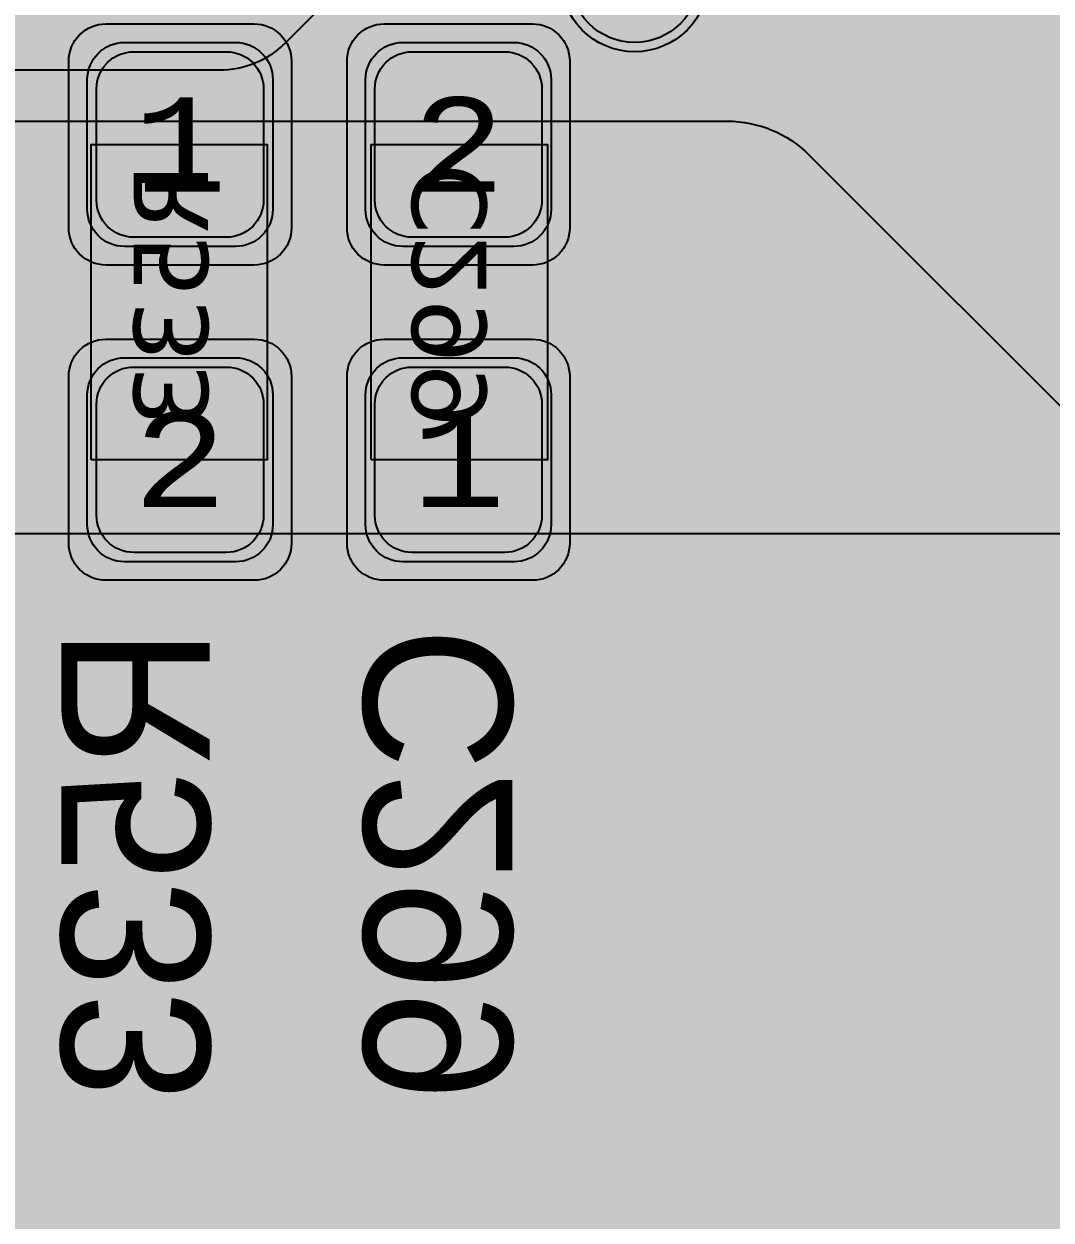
# Model space of a CAD drawing. Extents: x -28 to 199, y -61 to 255.
# Drawn here: x 62.41 to 67.94, y 54.8 to 61.25 of the extents above; entities that cross this region are included whole.
import ezdxf
from ezdxf.enums import TextEntityAlignment as Align

# ---------------------------------------------------------------- set-up
doc = ezdxf.new("R2010")
doc.units = 0
doc.header["$MEASUREMENT"] = 0
for name, color, linetype in [('ASSEMBLY_OUTLINES_BTM', 191, 'CONTINUOUS'), ('ASSEMBLY_PART_NUMBERS_BTM', 191, 'CONTINUOUS'), ('ASSEMBLY_REF_DES_BTM', 191, 'CONTINUOUS'), ('DRILL_DRAWING', 21, 'CONTINUOUS'), ('GENERATED_SILKSCREEN_BTM', 255, 'CONTINUOUS'), ('PART_PADS_SMD_BTM', 10, 'CONTINUOUS'), ('PIN_NUMBERS_BTM', 8, 'CONTINUOUS'), ('PIN_NUMBERS_TOP', 8, 'CONTINUOUS'), ('PLACEMENT_OUTLINES_BTM', 222, 'CONTINUOUS'), ('PLANE_DATA_LAYER_2', 230, 'CONTINUOUS'), ('PLANE_DATA_LAYER_TOP', 150, 'CONTINUOUS'), ('PLANE_SHAPES_LAYER_2', 230, 'CONTINUOUS'), ('PLANE_SHAPES_LAYER_3', 81, 'CONTINUOUS'), ('PLANE_SHAPES_LAYER_TOP', 150, 'CONTINUOUS'), ('SILKSCREEN_OUTLINES_BTM', 211, 'CONTINUOUS'), ('SILKSCREEN_REF_DES_BTM', 211, 'CONTINUOUS'), ('SOLDERMASK_PADS_BTM', 12, 'CONTINUOUS'), ('SOLDERPASTE_PADS_BTM', 12, 'CONTINUOUS'), ('TRACES_LAYER_2', 230, 'CONTINUOUS'), ('TRACES_LAYER_BOTTOM', 10, 'CONTINUOUS'), ('VIA_PADS_LAYER_2', 230, 'CONTINUOUS'), ('VIA_PADS_LAYER_3', 81, 'CONTINUOUS'), ('VIA_PADS_LAYER_BOTTOM', 10, 'CONTINUOUS'), ('VIA_PADS_LAYER_TOP', 150, 'CONTINUOUS')]:
    doc.layers.add(name, color=color, linetype=linetype)
doc.styles.add('COURIER_NEW', font='COUR.TTF')
doc.styles.add('VERDANA', font='verdana.TTF')
doc.styles.add('VERIBEST_GERBER_0', font='txt')

msp = doc.modelspace()

# ---------------------------------------------------------------- hatches: boundary and pattern name
at = {"layer": 'PLANE_DATA_LAYER_2'}
msp.add_hatch(color=256, dxfattribs=at).paths.add_polyline_path([(83.623216, 63.921199, 0.414213562373095), (83.547016, 63.997399), (74.814908, 63.997399, 0.1989133663344687), (74.761026, 63.975081), (72.833353, 62.047408, -0.1989122151386141), (72.4798, 61.900961), (64.601824, 61.900963, 0.1989133663344345), (64.547942, 61.878645), (63.815864, 61.146567, -0.1989122151386115), (63.462311, 61.00012), (56.5762, 61.00012, 0.414213562373095), (56.5, 60.92392), (56.5, 60.801796, 0.414213562373095), (56.5762, 60.725596), (66.199528, 60.725596, -0.1989122455870717), (66.641469, 60.542537), (69.858099, 57.325907, 0.4142189982607938), (69.965863, 57.325907), (73.123247, 60.483291, -0.1989122455870717), (73.565188, 60.66635), (79.750505, 60.66635, -0.1989126614135363), (80.192447, 60.483291), (80.344032, 60.331705, 0.578481323770186), (80.471584, 60.366113, -0.3448009126449015), (81.110251, 60.849919, 0.4188414878425305), (81.187653, 60.92611), (81.187653, 61.278032, -0.1989121882725143), (81.312133, 61.578552), (83.600898, 63.867317, 0.1989099556853499), (83.623216, 63.921198)], flags=0)
h = msp.add_hatch(color=256, dxfattribs=at)
h.paths.add_polyline_path([(68.996535, 56.388142, -0.198909955685367), (68.974217, 56.334261), (65.083059, 52.443103, 0.1989122455870717), (64.9, 52.001162), (64.9, 51.907297, -0.1989099556853841), (64.877682, 51.853416), (64.746584, 51.722318, -0.1989133663344686), (64.692702, 51.7), (64.598838, 51.7, 0.1989122455870717), (64.156897, 51.516941), (62.530124, 49.890168, 0.1989122455870709), (62.347065, 49.448227), (62.347065, 41.5762, -0.414213562373095), (62.270865, 41.5), (56.5762, 41.5, -0.414213562373095), (56.5, 41.5762), (56.5, 59.399396, -0.414213562373095), (56.5762, 59.475596), (65.909082, 59.475596, -0.1989133663344858), (65.962964, 59.453278), (68.974217, 56.442025, -0.198909955685367), (68.996535, 56.388144)], flags=0)
h.paths.add_polyline_path([(57.971394, 45.452465, 2.328275088944056), (57.028606, 45.452465, -0.3990829773542933), (57.028606, 45.347535, 0.4663134345691333), (57.141131, 44.358047, -0.5212530212102967), (57.144242, 44.233153, 0.2383939349331185), (56.9, 43.750001), (56.9, 43.75, 0.9999999999999999), (58.1, 43.75), (58.1, 43.750001, 0.2383939349331185), (57.855758, 44.233153, -0.5212531915332425), (57.858869, 44.358047, 0.4663134345691335), (57.971394, 45.347535, -0.3990829773542933)], flags=0)
h.paths.add_polyline_path([(58.25, 47.25, -0.9999999999999999), (61.25, 47.25, -0.9999999999999999)], flags=0)
at = {"layer": 'PLANE_DATA_LAYER_TOP'}
h = msp.add_hatch(color=256, dxfattribs=at)
h.paths.add_polyline_path([(111.75, 80.8262, -0.414213562373095), (111.6738, 80.75), (109.250008, 80.75, 0.414213562373095), (109.25, 80.749992), (109.25, 74.5762, -0.414213562373095), (109.1738, 74.5), (106.250008, 74.5, 0.414213562373095), (106.25, 74.499992), (106.25, 58.5762, -0.414213562373095), (106.1738, 58.5), (91.260998, 58.5, -0.8191892513055452), (91.231587, 58.646495, 4.980872284116067), (90.768413, 58.646495, -0.8191892513055452), (90.739002, 58.5), (85.627645, 58.5, -0.7052298689045091), (85.579454, 58.635226, 2.806069179206526), (84.820546, 58.635226, -0.7052298689045632), (84.772355, 58.5), (74.738091, 58.5, -0.414213562373095), (74.661891, 58.5762), (74.661891, 58.576202, -0.0845267741895575), (74.666185, 58.60142, 1.1846780877137952), (73.5, 58.8, 0.156168028646284), (73.611557, 58.451541, -0.1561673594429766), (73.625725, 58.407287), (73.625725, 58.407286, -0.1989099556853499), (73.603407, 58.353405), (71.05268, 55.802678, -0.4272207627312284), (70.942589, 55.805111, 1.0451882421740346), (70.094889, 54.957411, -0.2104215113746756), (70.11964, 54.901202), (70.11964, 54.901201, -0.1989099556853499), (70.097322, 54.84732), (67.846595, 52.596593, -0.3664644965078018), (67.748459, 52.588443, 0.6098299178732617), (66.8, 52.1, 0.156168028646284), (66.911557, 51.751541, -0.1561673594429766), (66.925725, 51.707287), (66.925725, 51.707286, -0.198909955685367), (66.903407, 51.653405), (58.272322, 43.02232, -0.1989133663344686), (58.21844, 43.000002), (57.651201, 43.000001, -0.414213562373095), (57.575001, 43.076201), (57.575001, 43.090922, -0.3495987658072757), (57.634162, 43.165193, 8.831212691112645), (57.365839, 43.165192, -0.3496059429713885), (57.425001, 43.090921), (57.425001, 43.0762, -0.414213562373095), (57.348801, 43), (57.250008, 43, 0.414213562373095), (57.25, 42.999992), (57.25, 32.000008, 0.414213562373095), (57.250008, 32), (62.4238, 32, -0.414213562373095), (62.5, 31.9238), (62.5, 21.3262, -0.414213562373095), (62.4238, 21.25), (54.8262, 21.25, -0.414213562373095), (54.75, 21.3262), (54.75, 58.249992, 0.414213562373095), (54.749992, 58.25), (41.0762, 58.25, -0.414213562373095), (41, 58.3262), (41, 64.999992, 0.414213562373095), (40.999992, 65), (35.5762, 65, -0.414213562373095), (35.5, 65.0762), (35.5, 77.6738, -0.414213562373095), (35.5762, 77.75), (37.9, 77.75), (41.644816, 77.749999, -0.097042777552727), (41.673572, 77.744365, 0.1959338524423953), (42.126428, 77.744365, -0.097042777552727), (42.155184, 77.749999), (43.1488, 77.749999, -0.414213562373095), (43.225, 77.673799), (43.225, 77.659079, -0.349598765807256), (43.165839, 77.584808, 8.831237411175364), (43.434161, 77.584808, -0.3495987658072816), (43.375, 77.659079), (43.375, 77.673799, -0.414213562373095), (43.4512, 77.749999), (48.75, 77.749998), (51.46844, 77.749998, -0.1989133663344687), (51.522322, 77.72768), (53.823515, 75.426487, -0.1989099556853327), (53.845833, 75.372606), (53.845833, 75.372605, -0.4447620489809358), (53.761786, 75.29681, 0.4328609731468924), (53.100478, 74.723943, -0.6908505378841184), (52.965252, 74.678868, 5.469559793701535), (53.099522, 74.276058, -0.690854296099147), (53.234748, 74.321132, 0.7057044927876465), (54.3, 74.699999), (54.3, 74.7, 0.0257956084643915), (54.29681, 74.761786, -0.0257922108060338), (54.296405, 74.769632), (54.296405, 74.769634, -0.6681819935815638), (54.426487, 74.823515), (54.47768, 74.772322, -0.198909955685367), (54.499998, 74.718441), (54.499998, 74.71844), (54.5, 66.500008, 0.414213562373095), (54.500008, 66.5), (58.539002, 66.5, -0.8191892513055452), (58.568413, 66.353505, 4.980872284116137), (59.031587, 66.353505, -0.8191892513055452), (59.060998, 66.5), (64.339002, 66.5, -0.8191892513054732), (64.368413, 66.353505, 4.980872284116205), (64.831587, 66.353505, -0.8191892513055452), (64.860998, 66.5), (66.499992, 66.5, 0.414213562373095), (66.5, 66.500008), (66.5, 69.639002, -0.819178711171439), (66.646495, 69.668413, 0.8191874026406359), (67.8, 69.899999), (67.8, 69.900001, 0.8191874026406359), (66.646495, 70.131587, -0.8191787111715169), (66.5, 70.160998), (66.5, 73.539002, -0.8191787111715169), (66.646495, 73.568413, 0.8191874026406359), (67.8, 73.799999), (67.8, 73.800001, 0.8191874026406268), (66.646495, 74.031587, -0.8191787111715887), (66.5, 74.060998), (66.5, 76.139002, -0.819178711171439), (66.646495, 76.168413, 0.6680589136901456), (67.755068, 76.172186, -0.6118675271671993), (67.890295, 76.183455, 2.2763893884955824), (68.127795, 77.0347, -0.3496070428872791), (68.034767, 77.053729), (68.017742, 77.074091, -0.1758758847909364), (68, 77.122969), (68, 81.006368, -0.5692974724252954), (68.112689, 81.073263, 0.3131902069108925), (68.793238, 81.146829, -0.5611690582058941), (68.917195, 81.107388, 1.7916596536806344), (69.634161, 81.834808, -0.3495987658072816), (69.575, 81.909079), (69.575, 81.9238, -0.414213562373095), (69.6512, 82), (70.406367, 82, -0.414213562373095), (70.482567, 81.9238), (70.482567, 81.923799, -0.125487114009819), (70.473263, 81.887311, 1.6845447419885715), (71.526737, 81.887311, -0.1254871140098189), (71.517433, 81.923799), (71.517433, 81.9238, -0.414213562373095), (71.593633, 82), (73.306367, 82, -0.414213562373095), (73.382567, 81.9238), (73.382567, 81.923799, -0.125487114009819), (73.373263, 81.887311, 1.6845447419885604), (74.426737, 81.887311, -0.1254871140098189), (74.417433, 81.923799), (74.417433, 81.9238, -0.414213562373095), (74.493633, 82), (79.206367, 82, -0.414213562373095), (79.282567, 81.9238), (79.282567, 81.923799, -0.125487114009819), (79.273263, 81.887311, 1.6845447419885715), (80.326737, 81.887311, -0.1254871140098189), (80.317433, 81.923799), (80.317433, 81.9238, -0.414213562373095), (80.393633, 82), (82.306367, 82, -0.414213562373095), (82.382567, 81.9238), (82.382567, 81.923799, -0.125487114009819), (82.373263, 81.887311, 1.6845447419885604), (83.426737, 81.887311, -0.1254871140098189), (83.417433, 81.923799), (83.417433, 81.9238, -0.414213562373095), (83.493633, 82), (84.906367, 82, -0.414213562373095), (84.982567, 81.9238), (84.982567, 81.923799, -0.125487114009819), (84.973263, 81.887311, 1.6845447419885715), (86.026737, 81.887311, -0.1254871140098189), (86.017433, 81.923799), (86.017433, 81.9238, -0.414213562373095), (86.093633, 82), (87.206367, 82, -0.414213562373095), (87.282567, 81.9238), (87.282567, 81.923799, -0.125487114009819), (87.273263, 81.887311, 1.6845447419885715), (88.326737, 81.887311, -0.1254871140098189), (88.317433, 81.923799), (88.317433, 81.9238, -0.414213562373095), (88.393633, 82), (89.506367, 82, -0.414213562373095), (89.582567, 81.9238), (89.582567, 81.923799, -0.125487114009819), (89.573263, 81.887311, 1.6845447419885604), (90.626737, 81.887311, -0.1254871140098189), (90.617433, 81.923799), (90.617433, 81.9238, -0.414213562373095), (90.693633, 82), (92.506367, 82, -0.414213562373095), (92.582567, 81.9238), (92.582567, 81.923799, -0.125487114009819), (92.573263, 81.887311, 1.6845447419885604), (93.626737, 81.887311, -0.1254871140098189), (93.617433, 81.923799), (93.617433, 81.9238, -0.414213562373095), (93.693633, 82), (95.006367, 82, -0.414213562373095), (95.082567, 81.9238), (95.082567, 81.923799, -0.125487114009819), (95.073263, 81.887311, 1.6845447419885604), (96.126737, 81.887311, -0.1254871140098189), (96.117433, 81.923799), (96.117433, 81.9238, -0.414213562373095), (96.193633, 82), (98.006367, 82, -0.414213562373095), (98.082567, 81.9238), (98.082567, 81.923799, -0.125487114009819), (98.073263, 81.887311, 1.6845447419885604), (99.126737, 81.887311, -0.1254871140098189), (99.117433, 81.923799), (99.117433, 81.9238, -0.414213562373095), (99.193633, 82), (100.999992, 82, 0.414213562373095), (101, 82.000008), (101, 83.506368, -0.5692974724252954), (101.112689, 83.573263, 1.6845419344154215), (101.112689, 84.626737, -0.5692974724253249), (101, 84.693632), (101, 85.506368, -0.5692974724252954), (101.112689, 85.573263, 0.7482378460620283), (101.926737, 86.387311, -0.1254871140098189), (101.917433, 86.423799), (101.917433, 86.4238, -0.414213562373095), (101.993633, 86.5), (106.499992, 86.5, 0.414213562373095), (106.5, 86.500008), (106.5, 87.806368, -0.5692974724253249), (106.612689, 87.873263, 1.6845419344154215), (106.612689, 88.926737, -0.5692974724252955), (106.5, 88.993632), (106.5, 93.406368, -0.5692974724252954), (106.612689, 93.473263, 0.5692943080699557), (107.5, 94), (107.5, 94.000001, 0.1709766412307431), (107.367539, 94.376043, -0.6297966940639971), (107.426916, 94.5), (108.260758, 94.5, -0.5383921361414342), (108.330801, 94.393793, 1.5163124244314785), (110.169199, 94.393793, -0.5383921361414342), (110.239242, 94.5), (110.4238, 94.5, -0.414213562373095), (110.5, 94.4238), (110.5, 88.264721, -0.1989099556853327), (110.477682, 88.21084), (109.188284, 86.921442, -0.2121765103082068), (109.130525, 86.899223, 0.840199213847622), (108.867796, 85.746754, -0.4719753211119933), (108.901602, 85.634066, 0.1487064000211908), (108.8, 85.300001), (108.8, 85.3, 0.9999999999999999), (110, 85.3, 0.0464115283870988), (109.989705, 85.410671, -0.0464145013318578), (109.988397, 85.424727), (109.988397, 85.424728, -0.4296417848251862), (110.068587, 85.500823, 0.138812761679958), (110.387311, 85.573263, -0.5692974724252954), (110.5, 85.506368), (110.5, 84.578893, -0.1989099556853327), (110.477682, 84.525012), (104.101988, 78.149318, -0.1989133663344686), (104.048106, 78.127), (95.48072, 78.127, 0.1989121654681736), (95.214141, 78.016579), (92.79688, 75.599318, -0.1989133663344686), (92.742998, 75.577), (88.101853, 75.577, -0.2121757463619588), (88.0453, 75.60213, 0.6867435445248404), (87, 75.200001), (87, 75.199999, 0.6867435445248404), (88.0453, 74.79787, -0.2121757463619228), (88.101853, 74.823), (92.93072, 74.823, 0.1989121654681668), (93.197299, 74.933421), (95.61456, 77.350682, -0.1989133663344687), (95.668442, 77.373), (104.235828, 77.373, 0.1989121654681737), (104.502407, 77.483421), (110.369918, 83.350932, -0.6681819935815638), (110.5, 83.297051), (110.5, 82.000008, 0.414213562373095), (110.500008, 82), (111.6738, 82, -0.414213562373095), (111.75, 81.9238)], flags=0)
h.paths.add_polyline_path([(37.9, 75.25, -0.9999999999999999), (39.1, 75.25, -0.9999999999999999)], flags=0)
h.paths.add_polyline_path([(37.9, 76.75, -0.9999999999999999), (39.1, 76.75, -0.9999999999999999)], flags=0)
h.paths.add_polyline_path([(41.9, 62.4, -0.9999999999999999), (43.1, 62.4, -0.9999999999999999)], flags=0)
h.paths.add_polyline_path([(43.1, 71.9, -0.9999999999999999), (44.300000000000004, 71.9, -0.9999999999999999)], flags=0)
h.paths.add_polyline_path([(49.6, 62.25, -0.9999999999999999), (50.800000000000004, 62.25, -0.9999999999999999)], flags=0)
h.paths.add_polyline_path([(49.8, 65.3, -0.9999999999999999), (51, 65.3, -0.9999999999999999)], flags=0)
h.paths.add_polyline_path([(48.75, 70.75, -0.9999999999999999), (51.75, 70.75, -0.9999999999999999)], flags=0)
h.paths.add_polyline_path([(53.1, 65.8, -0.9999999999999999), (54.300000000000004, 65.8, -0.9999999999999999)], flags=0)
h.paths.add_polyline_path([(53.1, 70, -0.9999999999999999), (54.300000000000004, 70, -0.9999999999999999)], flags=0)
h.paths.add_polyline_path([(56.199999999999996, 52.7, -0.9999999999999999), (57.4, 52.7, -0.9999999999999999)], flags=0)
h.paths.add_polyline_path([(56.6, 62.5, -0.9999999999999999), (57.800000000000004, 62.5, -0.9999999999999999)], flags=0)
h.paths.add_polyline_path([(57.449999999999996, 25.95, -0.9999999999999999), (58.65, 25.95, -0.9999999999999999)], flags=0)
h.paths.add_polyline_path([(58.25, 47.25, -0.9999999999999999), (61.25, 47.25, -0.9999999999999999)], flags=0)
h.paths.add_polyline_path([(60.1, 63.5, -0.9999999999999999), (61.300000000000004, 63.5, -0.9999999999999999)], flags=0)
h.paths.add_polyline_path([(61.9, 53.8, -0.9999999999999999), (63.1, 53.8, -0.9999999999999999)], flags=0)
h.paths.add_polyline_path([(63.99999999999999, 52, -0.9999999999999999), (65.19999999999999, 52, -0.9999999999999999)], flags=0)
h.paths.add_polyline_path([(65.10000000000001, 61.5, -0.9999999999999999), (66.3, 61.5, -0.9999999999999999)], flags=0)
h.paths.add_polyline_path([(65.30000000000001, 63.9, -0.9999999999999999), (66.5, 63.9, -0.9999999999999999)], flags=0)
h.paths.add_polyline_path([(66.60000000000001, 65.8, -0.9999999999999999), (67.8, 65.8, -0.9999999999999999)], flags=0)
h.paths.add_polyline_path([(67.4, 67.9, -0.9999999999999999), (68.6, 67.9, -0.9999999999999999)], flags=0)
h.paths.add_polyline_path([(70.9, 76.6, -0.9999999999999999), (72.1, 76.6, -0.9999999999999999)], flags=0)
h.paths.add_polyline_path([(71.80000000000001, 71.2, -0.9999999999999999), (73, 71.2, -0.9999999999999999)], flags=0)
h.paths.add_polyline_path([(71.95, 78.1, -0.9999999999999999), (73.14999999999999, 78.1, -0.9999999999999999)], flags=0)
h.paths.add_polyline_path([(73.60000000000001, 61.7, -0.9999999999999999), (74.8, 61.7, -0.9999999999999999)], flags=0)
h.paths.add_polyline_path([(74.7, 75.2, -0.9999999999999999), (75.89999999999999, 75.2, -0.9999999999999999)], flags=0)
h.paths.add_polyline_path([(77, 79.1, -0.9999999999999999), (78.19999999999999, 79.1, -0.9999999999999999)], flags=0)
h.paths.add_polyline_path([(80.4, 70.75, -0.9999999999999999), (81.6, 70.75, -0.9999999999999999)], flags=0)
h.paths.add_polyline_path([(81.711979, 59.850951, 3.11710032316846), (81.711979, 60.549049, -0.5142243253660422), (81.588021, 60.549049, 3.11710032316846), (81.588021, 59.850951, -0.5142243253660421)], flags=0)
h.paths.add_polyline_path([(83.10000000000001, 71.1, -0.9999999999999999), (84.3, 71.1, -0.9999999999999999)], flags=0)
h.paths.add_polyline_path([(83.4, 76.65, -0.9999999999999999), (84.6, 76.65, -0.9999999999999999)], flags=0)
h.paths.add_polyline_path([(84.9, 67.75, -0.9999999999999999), (86.1, 67.75, -0.9999999999999999)], flags=0)
h.paths.add_polyline_path([(85.10000000000001, 69.85, -0.9999999999999999), (86.3, 69.85, -0.9999999999999999)], flags=0)
h.paths.add_polyline_path([(86, 71.4, -0.9999999999999999), (87.19999999999999, 71.4, -0.9999999999999999)], flags=0)
h.paths.add_polyline_path([(87.226612, 78.223985, -0.5393332197642511), (87.182591, 78.343481, 2.6149685368234787), (86.398499, 78.181255, -0.2671722895712593), (86.436408, 78.115375), (86.436408, 78.115374, -0.237882998012536), (86.405508, 78.054101, 4.55071419752877)], flags=0)
h.paths.add_polyline_path([(86.9, 73.6, -0.9999999999999999), (88.1, 73.6, -0.9999999999999999)], flags=0)
h.paths.add_polyline_path([(87.10000000000001, 61.4, -0.9999999999999999), (88.3, 61.4, -0.9999999999999999)], flags=0)
h.paths.add_polyline_path([(88.60000000000001, 66.35, -0.9999999999999999), (89.8, 66.35, -0.9999999999999999)], flags=0)
h.paths.add_polyline_path([(88.60000000000001, 70.95, -0.9999999999999999), (89.8, 70.95, -0.9999999999999999)], flags=0)
h.paths.add_polyline_path([(90.2, 62.4, -0.9999999999999999), (91.39999999999999, 62.4, -0.9999999999999999)], flags=0)
h.paths.add_polyline_path([(91.9, 67.8, -0.9999999999999999), (93.1, 67.8, -0.9999999999999999)], flags=0)
h.paths.add_polyline_path([(93.10000000000001, 60.2, -0.9999999999999999), (94.3, 60.2, -0.9999999999999999)], flags=0)
h.paths.add_polyline_path([(93.5, 68.4, -0.9999999999999999), (94.69999999999999, 68.4, -0.9999999999999999)], flags=0)
h.paths.add_polyline_path([(94.60000000000001, 75.3, -0.9999999999999999), (95.8, 75.3, -0.9999999999999999)], flags=0)
h.paths.add_polyline_path([(94.7, 65.5, -0.9999999999999999), (95.89999999999999, 65.5, -0.9999999999999999)], flags=0)
h.paths.add_polyline_path([(95.5, 72.6, -0.9999999999999999), (96.69999999999999, 72.6, -0.9999999999999999)], flags=0)
h.paths.add_polyline_path([(96.10000000000001, 61.5, -0.9999999999999999), (97.3, 61.5, -0.9999999999999999)], flags=0)
h.paths.add_polyline_path([(96.30000000000001, 69.8, -0.9999999999999999), (97.5, 69.8, -0.9999999999999999)], flags=0)
h.paths.add_polyline_path([(96.30000000000001, 76.3, -0.9999999999999999), (97.5, 76.3, -0.9999999999999999)], flags=0)
h.paths.add_polyline_path([(98.2, 80.2, -0.9999999999999999), (99.39999999999999, 80.2, -0.9999999999999999)], flags=0)
h.paths.add_polyline_path([(98.9, 72.3, -0.9999999999999999), (100.1, 72.3, -0.9999999999999999)], flags=0)
h.paths.add_polyline_path([(100.10000000000001, 74.7, -0.9999999999999999), (101.3, 74.7, -0.9999999999999999)], flags=0)
h.paths.add_polyline_path([(101.165934, 65.501602, 0.5998704445959449), (102.1, 65.999999), (102.1, 66, 0.8187209481519998), (100.946754, 66.232204, -0.4719693884571701), (100.834066, 66.198398, 0.5430763090114091), (99.908776, 65.802249, -0.6512916037551323), (99.77355, 65.768443, 0.7140536735921964), (98.7, 65.4), (98.7, 65.399996, 0.917844148640831), (99.891224, 65.29775, -0.6512879159984512), (100.02645, 65.331557, 0.5735581643487523), (101.053246, 65.467796, -0.4719693884571702)], flags=0)
h.paths.add_polyline_path([(100.9, 79.2, -0.9999999999999999), (102.1, 79.2, -0.9999999999999999)], flags=0)
h.paths.add_polyline_path([(103.4, 85.5, -0.9999999999999999), (104.6, 85.5, -0.9999999999999999)], flags=0)
h.paths.add_polyline_path([(103.60000000000001, 79.7, -0.9999999999999999), (104.8, 79.7, -0.9999999999999999)], flags=0)
h.paths.add_polyline_path([(104.80000000000001, 71.9, -0.9999999999999999), (106, 71.9, -0.9999999999999999)], flags=0)
h.paths.add_polyline_path([(105.60000000000001, 81.8, -0.9999999999999999), (106.8, 81.8, -0.9999999999999999)], flags=0)
h.paths.add_polyline_path([(107.5, 83.9, -0.9999999999999999), (108.69999999999999, 83.9, -0.9999999999999999)], flags=0)
h.paths.add_polyline_path([(108.25, 91, -0.9999999999999999), (110.25, 91, -0.9999999999999999)], flags=0)
at = {"layer": 'PLANE_SHAPES_LAYER_2'}
msp.add_hatch(color=256, dxfattribs=at).paths.add_polyline_path([(111.75, 80.75), (110, 80.75), (110, 74), (106.25, 74), (106.25, 58.5), (74.75, 58.5), (67.25, 51), (67.25, 23.75), (56.5, 23.75), (56.5, 31.25), (63.5, 31.25), (63.5, 41.5), (56.5, 41.5), (56.5, 61), (40.75, 61), (40.75, 64.75), (37.25, 64.75), (37.25, 74.5), (35.25, 74.5), (35.25, 78.75), (50.5, 78.75), (54.5, 74.75), (54.5, 66.5), (66.5, 66.5), (66.5, 77), (68, 77), (68, 82), (101, 82), (101, 86.5), (106.5, 86.5), (106.5, 94.5), (110.5, 94.5), (110.5, 82), (111.75, 82)], flags=0)
at = {"layer": 'PLANE_SHAPES_LAYER_3'}
msp.add_hatch(color=256, dxfattribs=at).paths.add_polyline_path([(111.75, 80.75), (110, 80.75), (110, 74), (106.25, 74), (106.25, 58.5), (74.75, 58.5), (67.25, 51), (67.25, 23.75), (56.5, 23.75), (56.5, 31.25), (63.5, 31.25), (63.5, 41.5), (56.5, 41.5), (56.5, 61), (40.75, 61), (40.75, 64.75), (37.25, 64.75), (37.25, 74.5), (35.25, 74.5), (35.25, 78.75), (50.5, 78.75), (54.5, 74.75), (54.5, 66.5), (66.5, 66.5), (66.5, 77), (68, 77), (68, 82), (101, 82), (101, 86.5), (106.5, 86.5), (106.5, 94.5), (110.5, 94.5), (110.5, 82), (111.75, 82)], flags=0)
at = {"layer": 'PLANE_SHAPES_LAYER_TOP'}
for points in [[(111.75, 80.75), (109.25, 80.75), (109.25, 74.5), (106.25, 74.5), (106.25, 58.5), (59.5, 58.5), (59.5, 44.25), (58.25, 43), (54.75, 43), (54.75, 58.25), (41, 58.25), (41, 65), (35.5, 65), (35.5, 77.75), (51.5, 77.75), (54.5, 74.75), (54.5, 66.5), (66.5, 66.5), (66.5, 77), (68, 77), (68, 82), (101, 82), (101, 86.5), (106.5, 86.5), (106.5, 94.5), (110.5, 94.5), (110.5, 82), (111.75, 82)], [(59.5, 44.25), (73.75, 58.5), (59.5, 58.5)]]:
    msp.add_hatch(color=256, dxfattribs=at).paths.add_polyline_path(points, flags=0)

# ---------------------------------------------------------------- linework, layer by layer
at = {"layer": 'ASSEMBLY_OUTLINES_BTM'}
for points in [[(62.77, 58.9), (62.77, 60.6), (63.72, 60.6), (63.72, 58.9)], [(64.28, 58.9), (64.28, 60.6), (65.23, 60.6), (65.23, 58.9)]]:
    msp.add_lwpolyline(points, close=True, dxfattribs=at)
at = {"layer": 'GENERATED_SILKSCREEN_BTM', "const_width": 0.15}
for points in [[(62.770005, 59.457911, 1.22306e-05), (62.769995, 59.457902), (62.769995, 60.042098, 1.22306e-05), (62.770005, 60.042089), (62.770005, 59.457911)], [(65.230005, 59.457902, 1.22306e-05), (65.229995, 59.457911), (65.229995, 60.042089, 1.22306e-05), (65.230005, 60.042098), (65.230005, 59.457902)], [(63.720005, 59.466156, 1.1642e-05), (63.719995, 59.466164), (63.719995, 60.033836, 1.1642e-05), (63.720005, 60.033844), (63.720005, 59.466156)], [(64.280005, 59.466164, 1.1642e-05), (64.279995, 59.466156), (64.279995, 60.033844, 1.1642e-05), (64.280005, 60.033836), (64.280005, 59.466164)]]:
    msp.add_lwpolyline(points, format="xyb", dxfattribs=at)
for points in [[(62.9108, 57.3256), (62.9092, 57.3232), (62.9052, 57.3224), (62.9012, 57.32), (62.8972, 57.32), (62.7324, 57.32), (62.7284, 57.32), (62.726, 57.3224), (62.7236, 57.3224), (62.7228, 57.3232), (62.722, 57.324), (62.7196, 57.3256), (62.61, 57.4616), (62.6084, 57.4656), (62.6076, 57.468), (62.6068, 57.472), (62.6068, 57.8752), (62.6084, 57.8824), (62.6124, 57.8864), (62.6172, 57.8912), (62.6228, 57.8928), (63.3908, 57.8928), (63.3972, 57.8912), (63.4012, 57.8872), (63.4036, 57.8824), (63.4044, 57.8768), (63.4036, 57.8704), (63.4012, 57.8648), (63.3972, 57.8608), (63.3908, 57.8592), (63.0228, 57.8592), (63.0228, 57.4832), (63.3956, 57.352), (63.4012, 57.3488), (63.4044, 57.3432), (63.4052, 57.3368), (63.4036, 57.332), (63.4012, 57.3272), (63.3964, 57.3232), (63.3916, 57.3208), (63.3852, 57.3224), (63.0124, 57.4536), (62.9108, 57.3256)], [(62.6396, 57.8592), (62.6396, 57.476), (62.7404, 57.352), (62.8892, 57.352), (62.9908, 57.476), (62.9908, 57.8592), (62.6396, 57.8592)], [(65.0336, 57.7504), (64.924, 57.8848), (64.9216, 57.8888), (64.9184, 57.8896), (64.9152, 57.8912), (64.9112, 57.892), (64.3624, 57.892), (64.3584, 57.8912), (64.3552, 57.8896), (64.3536, 57.888), (64.352, 57.8872), (64.3496, 57.8848), (64.24, 57.7504), (64.2392, 57.748), (64.2384, 57.7456), (64.2376, 57.7448), (64.2368, 57.7416), (64.2368, 57.472), (64.2376, 57.468), (64.2384, 57.4664), (64.2392, 57.464), (64.24, 57.4616), (64.3496, 57.3264), (64.3536, 57.3232), (64.36, 57.3216), (64.364, 57.3224), (64.3688, 57.324), (64.372, 57.3264), (64.3752, 57.3304), (64.3776, 57.3344), (64.3784, 57.3384), (64.3784, 57.3424), (64.376, 57.3456), (64.2696, 57.4776), (64.2696, 57.736), (64.3704, 57.8592), (64.9032, 57.8592), (65.004, 57.736), (65.004, 57.4776), (64.8976, 57.3456), (64.896, 57.3424), (64.8952, 57.3384), (64.896, 57.3344), (64.8984, 57.3304), (64.9016, 57.3264), (64.9056, 57.324), (64.9096, 57.3224), (64.9152, 57.3216), (64.92, 57.3232), (64.924, 57.3264), (65.0336, 57.4616), (65.0352, 57.4648), (65.036, 57.4656), (65.036, 57.468), (65.0368, 57.4688), (65.0368, 57.4696), (65.0368, 57.472), (65.0368, 57.7416), (65.036, 57.7448), (65.0352, 57.748), (65.0336, 57.7504)], [(64.24, 56.7064), (64.3496, 56.572), (64.3536, 56.5696), (64.3568, 56.5688), (64.3592, 56.5672), (64.3624, 56.5664), (64.472, 56.5664), (64.4744, 56.5672), (64.48, 56.5688), (64.484, 56.5696), (64.4856, 56.572), (64.9184, 57.1048), (65.004, 57.1048), (65.004, 56.5824), (65.0056, 56.5768), (65.0088, 56.572), (65.0144, 56.5696), (65.0208, 56.5688), (65.0264, 56.5696), (65.032, 56.572), (65.0352, 56.5768), (65.0368, 56.5824), (65.0368, 57.1216), (65.0352, 57.128), (65.0312, 57.132), (65.0272, 57.136), (65.0208, 57.1376), (64.9112, 57.1376), (64.9088, 57.1368), (64.9032, 57.1352), (64.9008, 57.1336), (64.8992, 57.132), (64.8976, 57.1304), (64.464, 56.5984), (64.3704, 56.5984), (64.2696, 56.7232), (64.2696, 56.9816), (64.376, 57.112), (64.3776, 57.1176), (64.3768, 57.1224), (64.3744, 57.128), (64.3696, 57.1312), (64.3648, 57.1344), (64.3592, 57.1352), (64.3536, 57.1344), (64.3496, 57.1304), (64.24, 56.996), (64.2392, 56.9928), (64.2384, 56.9904), (64.2376, 56.9896), (64.2368, 56.9864), (64.2368, 56.7168), (64.2376, 56.7136), (64.2376, 56.7128), (64.2384, 56.712), (64.2392, 56.7096), (64.24, 56.7064)], [(62.882, 56.9856), (62.8828, 56.9888), (62.8836, 56.9912), (62.8852, 56.9944), (62.9732, 57.1032), (62.6396, 57.1032), (62.6396, 56.5808), (62.638, 56.5752), (62.6348, 56.5704), (62.6292, 56.568), (62.6236, 56.5672), (62.6172, 56.568), (62.6116, 56.5704), (62.6084, 56.5752), (62.6068, 56.5808), (62.6068, 57.1208), (62.6084, 57.1264), (62.6124, 57.1304), (62.6172, 57.1352), (62.6228, 57.1368), (63.0076, 57.1368), (63.0132, 57.136), (63.0172, 57.1336), (63.0196, 57.1304), (63.0212, 57.1248), (63.0228, 57.1208), (63.0236, 57.1176), (63.0228, 57.1136), (63.0204, 57.1104), (62.914, 56.98), (62.914, 56.7216), (63.0156, 56.5968), (63.2732, 56.5968), (63.3732, 56.7216), (63.3732, 56.98), (63.2676, 57.1104), (63.2652, 57.116), (63.2652, 57.1208), (63.2684, 57.1256), (63.2724, 57.1304), (63.278, 57.1336), (63.2836, 57.1344), (63.2868, 57.1344), (63.2892, 57.1336), (63.2932, 57.1296), (63.4036, 56.9944), (63.4052, 56.992), (63.4052, 56.9888), (63.4068, 56.9856), (63.4068, 56.716), (63.4068, 56.7136), (63.406, 56.7128), (63.406, 56.712), (63.4052, 56.7104), (63.4052, 56.7088), (63.4036, 56.7056), (63.2932, 56.5704), (63.2908, 56.568), (63.2892, 56.5672), (63.2844, 56.5656), (63.2812, 56.5648), (63.0076, 56.5648), (63.0044, 56.5656), (62.9996, 56.5672), (62.998, 56.5672), (62.9972, 56.568), (62.9956, 56.5696), (62.994, 56.5704), (62.8852, 56.7056), (62.8836, 56.7096), (62.8828, 56.712), (62.882, 56.716), (62.882, 56.9856)], [(63.4036, 56.2384), (63.294, 56.3736), (63.29, 56.3776), (63.2876, 56.3784), (63.2852, 56.3784), (63.2796, 56.3776), (63.274, 56.3744), (63.27, 56.3704), (63.2668, 56.3656), (63.266, 56.36), (63.2676, 56.3544), (63.374, 56.224), (63.374, 55.9656), (63.2732, 55.8408), (63.1244, 55.8408), (63.0228, 55.964), (63.0228, 56.0968), (63.0212, 56.1032), (63.018, 56.1072), (63.0124, 56.1096), (63.0068, 56.1104), (63.0012, 56.1096), (62.9956, 56.1072), (62.9924, 56.1032), (62.9908, 56.0968), (62.9908, 55.964), (62.8892, 55.8408), (62.7404, 55.8408), (62.6396, 55.9656), (62.6396, 56.224), (62.746, 56.3544), (62.7476, 56.36), (62.7468, 56.3656), (62.7444, 56.3704), (62.7396, 56.3744), (62.7348, 56.3776), (62.7292, 56.3784), (62.726, 56.3784), (62.7236, 56.3776), (62.7196, 56.3736), (62.61, 56.2384), (62.6092, 56.236), (62.6084, 56.2336), (62.6076, 56.2328), (62.6068, 56.2296), (62.6068, 55.96), (62.6076, 55.956), (62.6084, 55.9544), (62.6092, 55.952), (62.61, 55.9496), (62.7196, 55.8144), (62.7236, 55.812), (62.7268, 55.8112), (62.7292, 55.8096), (62.7324, 55.8088), (62.8972, 55.8088), (62.8996, 55.8096), (62.9052, 55.8112), (62.9092, 55.812), (62.9108, 55.8144), (63.0068, 55.932), (63.1028, 55.8144), (63.1044, 55.8136), (63.106, 55.812), (63.1068, 55.8112), (63.1084, 55.8112), (63.114, 55.8096), (63.1164, 55.8088), (63.2812, 55.8088), (63.2852, 55.8096), (63.2884, 55.8112), (63.2916, 55.812), (63.294, 55.8144), (63.4036, 55.9496), (63.4052, 55.9528), (63.406, 55.9536), (63.406, 55.956), (63.4068, 55.9568), (63.4068, 55.9576), (63.4068, 55.96), (63.4068, 56.2296), (63.406, 56.2328), (63.4052, 56.236), (63.4036, 56.2384)], [(65.0336, 56.24), (64.924, 56.3744), (64.92, 56.3784), (64.9152, 56.3792), (64.9096, 56.3784), (64.904, 56.3752), (64.9, 56.372), (64.8968, 56.3664), (64.896, 56.3616), (64.8976, 56.356), (65.004, 56.2256), (65.004, 55.9672), (64.9032, 55.8424), (64.616, 55.8424), (64.704, 55.9512), (64.7056, 55.9544), (64.7064, 55.9552), (64.7072, 55.9576), (64.7072, 55.9608), (64.7072, 56.2304), (64.7072, 56.2336), (64.7056, 56.2384), (64.704, 56.24), (64.5952, 56.3744), (64.5944, 56.376), (64.5928, 56.3776), (64.5904, 56.3792), (64.5848, 56.3808), (64.5816, 56.3816), (64.3624, 56.3816), (64.3584, 56.3808), (64.3552, 56.3792), (64.3528, 56.3776), (64.352, 56.376), (64.3496, 56.3744), (64.24, 56.24), (64.2392, 56.2368), (64.2384, 56.2344), (64.2376, 56.2336), (64.2368, 56.2304), (64.2368, 55.9608), (64.2376, 55.9576), (64.2376, 55.9568), (64.2384, 55.956), (64.2392, 55.9536), (64.24, 55.9504), (64.3496, 55.816), (64.3536, 55.8136), (64.3568, 55.8128), (64.3592, 55.8112), (64.3624, 55.8104), (64.9112, 55.8104), (64.9136, 55.8112), (64.9192, 55.8128), (64.9208, 55.8136), (64.924, 55.816), (65.0336, 55.9504), (65.0352, 55.9544), (65.036, 55.9552), (65.036, 55.9568), (65.0368, 55.9584), (65.0368, 55.9592), (65.0368, 55.9608), (65.0368, 56.2304), (65.036, 56.2336), (65.0352, 56.2368), (65.0336, 56.24)], [(64.3704, 56.3488), (64.5736, 56.3488), (64.6752, 56.2256), (64.6752, 55.9672), (64.5736, 55.8424), (64.3704, 55.8424), (64.2696, 55.9672), (64.2696, 56.2256), (64.3704, 56.3488)], [(63.4036, 55.4824), (63.294, 55.6176), (63.29, 55.6216), (63.2876, 55.6224), (63.2852, 55.6224), (63.2796, 55.6216), (63.274, 55.6184), (63.27, 55.6144), (63.2668, 55.6096), (63.266, 55.604), (63.2676, 55.5984), (63.374, 55.468), (63.374, 55.2096), (63.2732, 55.0848), (63.1244, 55.0848), (63.0228, 55.208), (63.0228, 55.3408), (63.0212, 55.3472), (63.018, 55.3512), (63.0124, 55.3536), (63.0068, 55.3544), (63.0012, 55.3536), (62.9956, 55.3512), (62.9924, 55.3472), (62.9908, 55.3408), (62.9908, 55.208), (62.8892, 55.0848), (62.7404, 55.0848), (62.6396, 55.2096), (62.6396, 55.468), (62.746, 55.5984), (62.7476, 55.604), (62.7468, 55.6096), (62.7444, 55.6144), (62.7396, 55.6184), (62.7348, 55.6216), (62.7292, 55.6224), (62.726, 55.6224), (62.7236, 55.6216), (62.7196, 55.6176), (62.61, 55.4824), (62.6092, 55.48), (62.6084, 55.4776), (62.6076, 55.4768), (62.6068, 55.4736), (62.6068, 55.204), (62.6076, 55.2), (62.6084, 55.1984), (62.6092, 55.196), (62.61, 55.1936), (62.7196, 55.0584), (62.7236, 55.056), (62.7268, 55.0552), (62.7292, 55.0536), (62.7324, 55.0528), (62.8972, 55.0528), (62.8996, 55.0536), (62.9052, 55.0552), (62.9092, 55.056), (62.9108, 55.0584), (63.0068, 55.176), (63.1028, 55.0584), (63.1044, 55.0576), (63.106, 55.056), (63.1068, 55.0552), (63.1084, 55.0552), (63.114, 55.0536), (63.1164, 55.0528), (63.2812, 55.0528), (63.2852, 55.0536), (63.2884, 55.0552), (63.2916, 55.056), (63.294, 55.0584), (63.4036, 55.1936), (63.4052, 55.1968), (63.406, 55.1976), (63.406, 55.2), (63.4068, 55.2008), (63.4068, 55.2016), (63.4068, 55.204), (63.4068, 55.4736), (63.406, 55.4768), (63.4052, 55.48), (63.4036, 55.4824)], [(65.0336, 55.484), (64.924, 55.6184), (64.92, 55.6224), (64.9152, 55.6232), (64.9096, 55.6224), (64.904, 55.6192), (64.9, 55.616), (64.8968, 55.6104), (64.896, 55.6056), (64.8976, 55.6), (65.004, 55.4696), (65.004, 55.2112), (64.9032, 55.0864), (64.616, 55.0864), (64.704, 55.1952), (64.7056, 55.1984), (64.7064, 55.1992), (64.7072, 55.2016), (64.7072, 55.2048), (64.7072, 55.4744), (64.7072, 55.4776), (64.7056, 55.4824), (64.704, 55.484), (64.5952, 55.6184), (64.5944, 55.62), (64.5928, 55.6216), (64.5904, 55.6232), (64.5848, 55.6248), (64.5816, 55.6256), (64.3624, 55.6256), (64.3584, 55.6248), (64.3552, 55.6232), (64.3528, 55.6216), (64.352, 55.62), (64.3496, 55.6184), (64.24, 55.484), (64.2392, 55.4808), (64.2384, 55.4784), (64.2376, 55.4776), (64.2368, 55.4744), (64.2368, 55.2048), (64.2376, 55.2016), (64.2376, 55.2008), (64.2384, 55.2), (64.2392, 55.1976), (64.24, 55.1944), (64.3496, 55.06), (64.3536, 55.0576), (64.3568, 55.0568), (64.3592, 55.0552), (64.3624, 55.0544), (64.9112, 55.0544), (64.9136, 55.0552), (64.9192, 55.0568), (64.9208, 55.0576), (64.924, 55.06), (65.0336, 55.1944), (65.0352, 55.1984), (65.036, 55.1992), (65.036, 55.2008), (65.0368, 55.2024), (65.0368, 55.2032), (65.0368, 55.2048), (65.0368, 55.4744), (65.036, 55.4776), (65.0352, 55.4808), (65.0336, 55.484)], [(64.3704, 55.5928), (64.5736, 55.5928), (64.6752, 55.4696), (64.6752, 55.2112), (64.5736, 55.0864), (64.3704, 55.0864), (64.2696, 55.2112), (64.2696, 55.4696), (64.3704, 55.5928)]]:
    msp.add_lwpolyline(points, dxfattribs=at)
at = {"layer": 'PART_PADS_SMD_BTM'}
for points in [[(63.55, 61.15, -0.4142135624), (63.75, 60.95), (63.75, 60.25, -0.4142135624), (63.55, 60.05), (62.95, 60.05, -0.4142135624), (62.75, 60.25), (62.75, 60.95, -0.4142135624), (62.95, 61.15)], [(64.45, 60.05, -0.4142135624), (64.25, 60.25), (64.25, 60.95, -0.4142135624), (64.45, 61.15), (65.05, 61.15, -0.4142135624), (65.25, 60.95), (65.25, 60.25, -0.4142135624), (65.05, 60.05)], [(63.55, 59.45, -0.4142135624), (63.75, 59.25), (63.75, 58.55, -0.4142135624), (63.55, 58.35), (62.95, 58.35, -0.4142135624), (62.75, 58.55), (62.75, 59.25, -0.4142135624), (62.95, 59.45)], [(64.45, 58.35, -0.4142135624), (64.25, 58.55), (64.25, 59.25, -0.4142135624), (64.45, 59.45), (65.05, 59.45, -0.4142135624), (65.25, 59.25), (65.25, 58.55, -0.4142135624), (65.05, 58.35)]]:
    msp.add_lwpolyline(points, format="xyb", close=True, dxfattribs=at)
at = {"layer": 'PLACEMENT_OUTLINES_BTM'}
for points in [[(62.77, 58.9), (62.77, 60.6), (63.72, 60.6), (63.72, 58.9)], [(64.28, 58.9), (64.28, 60.6), (65.23, 60.6), (65.23, 58.9)]]:
    msp.add_lwpolyline(points, close=True, dxfattribs=at)
at = {"layer": 'PLANE_DATA_LAYER_2'}
for points in [[(72.4798, 61.900961), (64.601824, 61.900963, 0.1989133663), (64.547942, 61.878645), (63.815864, 61.146567, -0.1989122151), (63.462311, 61.00012), (56.5762, 61.00012, 0.4142135624)], [(56.5762, 60.725596), (66.199528, 60.725596, -0.1989122456), (66.641469, 60.542537), (69.858099, 57.325907, 0.4142189983), (69.965863, 57.325907), (73.123247, 60.483291, -0.1989122456)]]:
    msp.add_lwpolyline(points, format="xyb", dxfattribs=at)
at = {"layer": 'PLANE_SHAPES_LAYER_TOP'}
msp.add_lwpolyline([(54.5, 66.5), (66.5, 66.5), (66.5, 77), (68, 77), (68, 82), (101, 82), (101, 86.5), (106.5, 86.5), (106.5, 94.5), (110.5, 94.5), (110.5, 82), (111.75, 82), (111.75, 80.75), (109.25, 80.75), (109.25, 74.5), (106.25, 74.5), (106.25, 58.5), (59.5, 58.5)], dxfattribs=at)
msp.add_lwpolyline([(59.5, 44.25), (73.75, 58.5), (59.5, 58.5)], close=True, dxfattribs=at)
at = {"layer": 'SILKSCREEN_OUTLINES_BTM'}
for points in [[(62.77, 58.9), (62.77, 60.6), (63.72, 60.6), (63.72, 58.9)], [(64.28, 58.9), (64.28, 60.6), (65.23, 60.6), (65.23, 58.9)]]:
    msp.add_lwpolyline(points, close=True, dxfattribs=at)
at = {"layer": 'SOLDERMASK_PADS_BTM'}
for points in [[(63.65, 61.25, -0.4142135624), (63.85, 61.05), (63.85, 60.15, -0.4142135624), (63.65, 59.95), (62.85, 59.95, -0.4142135624), (62.65, 60.15), (62.65, 61.05, -0.4142135624), (62.85, 61.25)], [(64.35, 59.95, -0.4142135624), (64.15, 60.15), (64.15, 61.05, -0.4142135624), (64.35, 61.25), (65.15, 61.25, -0.4142135624), (65.35, 61.05), (65.35, 60.15, -0.4142135624), (65.15, 59.95)], [(63.65, 59.55, -0.4142135624), (63.85, 59.35), (63.85, 58.45, -0.4142135624), (63.65, 58.25), (62.85, 58.25, -0.4142135624), (62.65, 58.45), (62.65, 59.35, -0.4142135624), (62.85, 59.55)], [(64.35, 58.25, -0.4142135624), (64.15, 58.45), (64.15, 59.35, -0.4142135624), (64.35, 59.55), (65.15, 59.55, -0.4142135624), (65.35, 59.35), (65.35, 58.45, -0.4142135624), (65.15, 58.25)]]:
    msp.add_lwpolyline(points, format="xyb", close=True, dxfattribs=at)
at = {"layer": 'SOLDERPASTE_PADS_BTM'}
for points in [[(63.5, 61.1, -0.4142135624), (63.7, 60.9), (63.7, 60.3, -0.4142135624), (63.5, 60.1), (63, 60.1, -0.4142135624), (62.8, 60.3), (62.8, 60.9, -0.4142135624), (63, 61.1)], [(64.5, 60.1, -0.4142135624), (64.3, 60.3), (64.3, 60.9, -0.4142135624), (64.5, 61.1), (65, 61.1, -0.4142135624), (65.2, 60.9), (65.2, 60.3, -0.4142135624), (65, 60.1)], [(63.5, 59.4, -0.4142135624), (63.7, 59.2), (63.7, 58.6, -0.4142135624), (63.5, 58.4), (63, 58.4, -0.4142135624), (62.8, 58.6), (62.8, 59.2, -0.4142135624), (63, 59.4)], [(64.5, 58.4, -0.4142135624), (64.3, 58.6), (64.3, 59.2, -0.4142135624), (64.5, 59.4), (65, 59.4, -0.4142135624), (65.2, 59.2), (65.2, 58.6, -0.4142135624), (65, 58.4)]]:
    msp.add_lwpolyline(points, format="xyb", close=True, dxfattribs=at)
at = {"layer": 'TRACES_LAYER_2', "const_width": 0.75}
for points in [[(50.2, 62.25), (52.349404, 60.100596), (66.199528, 60.100596), (69.911981, 56.388143)], [(65, 33.2), (63.502395, 33.2), (62.972065, 33.73033), (62.972065, 49.448227), (64.598838, 51.075), (64.983148, 51.075), (65.525, 51.616852), (65.525, 52.001162), (69.911981, 56.388143)]]:
    msp.add_lwpolyline(points, dxfattribs=at)
at = {"layer": 'TRACES_LAYER_BOTTOM', "const_width": 0.35}
for points in [[(64.75, 58.9), (64.75, 58.95), (67.8, 62), (69.15, 62)], [(65.65, 61.5), (65.6, 61.5), (64.75, 60.65), (64.75, 60.6)], [(87.7, 61.4), (87.073, 61.4), (86.602552, 60.929552), (70.877106, 60.929552), (62.360606, 52.413052), (59.166024, 52.413052), (58.65, 52.929076), (58.65, 53.8)], [(63.25, 60.6), (64.75, 60.6)], [(81.1, 60.2), (71.549091, 60.2), (61.39406, 50.044969), (57.421509, 50.044969), (55.268179, 52.198299), (55.268179, 56.601937), (52.266637, 59.603479), (48.181623, 59.603479), (44.308144, 55.73), (42.55, 55.73)], [(82.2, 60.2), (81.524188, 59.524188), (80.621217, 59.524188), (80.621215, 59.52419), (72.216443, 59.52419), (66.382786, 53.690533), (66.382786, 29.090524), (60.652419, 23.360157), (50.666862, 23.360157), (49.286705, 21.98), (48.05, 21.98)], [(61.45, 59.65), (62.047118, 59.65), (62.425, 59.272118), (63.25, 59.272118), (63.25, 58.9)], [(63.25, 58.9), (64.75, 58.9)]]:
    msp.add_lwpolyline(points, dxfattribs=at)
at = {"layer": 'VIA_PADS_LAYER_2'}
msp.add_circle((65.7, 61.5), 0.4, dxfattribs=at)
at = {"layer": 'VIA_PADS_LAYER_3'}
msp.add_circle((65.7, 61.5), 0.4, dxfattribs=at)
at = {"layer": 'VIA_PADS_LAYER_BOTTOM'}
msp.add_circle((65.7, 61.5), 0.35, dxfattribs=at)
at = {"layer": 'VIA_PADS_LAYER_TOP'}
msp.add_circle((65.7, 61.5), 0.35, dxfattribs=at)

# ---------------------------------------------------------------- texts
at = {"layer": 'ASSEMBLY_PART_NUMBERS_BTM', "style": 'VERIBEST_GERBER_0', "text_generation_flag": 2}
for s, p in [('ERJ-3EKF2052V', (79, 62.71)), ('ERJ-3EKF4642V', (70, 62.46)), ('ERJ-3EKF1022V', (63.75, 61.96)), ('ERJ-3EKF1022V', (63.75, 59.96)), ('ERJ-3EKF1022V', (70, 59.46))]:
    msp.add_text(s, height=2.032, dxfattribs=at).set_placement(p, align=Align.TOP_LEFT)
for s, p in [('GRM1885C1H102JA01D', (62.21, 59.75)), ('ERJ-3EKF10R7V', (65.79, 59.75))]:
    msp.add_text(s, height=2.032, rotation=90, dxfattribs=at).set_placement(p, align=Align.TOP_LEFT)
at = {"layer": 'ASSEMBLY_REF_DES_BTM', "style": 'VERDANA', "text_generation_flag": 2}
for s, p in [('R533', (63, 60.5)), ('C299', (64.5, 60.5))]:
    msp.add_text(s, height=0.4, rotation=90, dxfattribs=at).set_placement(p, align=Align.TOP_LEFT)
at = {"layer": 'DRILL_DRAWING', "style": 'VERIBEST_GERBER_0'}
for p in [(65.7, 61.5), (62.5, 53.8)]:
    msp.add_text('A', height=2, dxfattribs=at).set_placement(p, align=Align.MIDDLE_CENTER)
at = {"layer": 'PIN_NUMBERS_BTM', "style": 'COURIER_NEW'}
for s, p in [('1', (63.25, 60.6)), ('2', (64.75, 60.6)), ('2', (63.25, 58.9)), ('1', (64.75, 58.9))]:
    msp.add_text(s, height=0.508, dxfattribs=at).set_placement(p, align=Align.MIDDLE_CENTER)
at = {"layer": 'PIN_NUMBERS_TOP', "style": 'COURIER_NEW'}
for s, p in [('1', (63.25, 60.6)), ('2', (64.75, 60.6)), ('2', (63.25, 58.9)), ('1', (64.75, 58.9))]:
    msp.add_text(s, height=0.508, dxfattribs=at).set_placement(p, align=Align.MIDDLE_CENTER)
at = {"layer": 'SILKSCREEN_REF_DES_BTM', "style": 'VERIBEST_GERBER_0', "text_generation_flag": 2}
for s, p in [('C299', (64.24, 58)), ('R533', (62.61, 58))]:
    msp.add_text(s, height=0.8, rotation=90, dxfattribs=at).set_placement(p, align=Align.TOP_LEFT)

doc.saveas('drawing.dxf')
